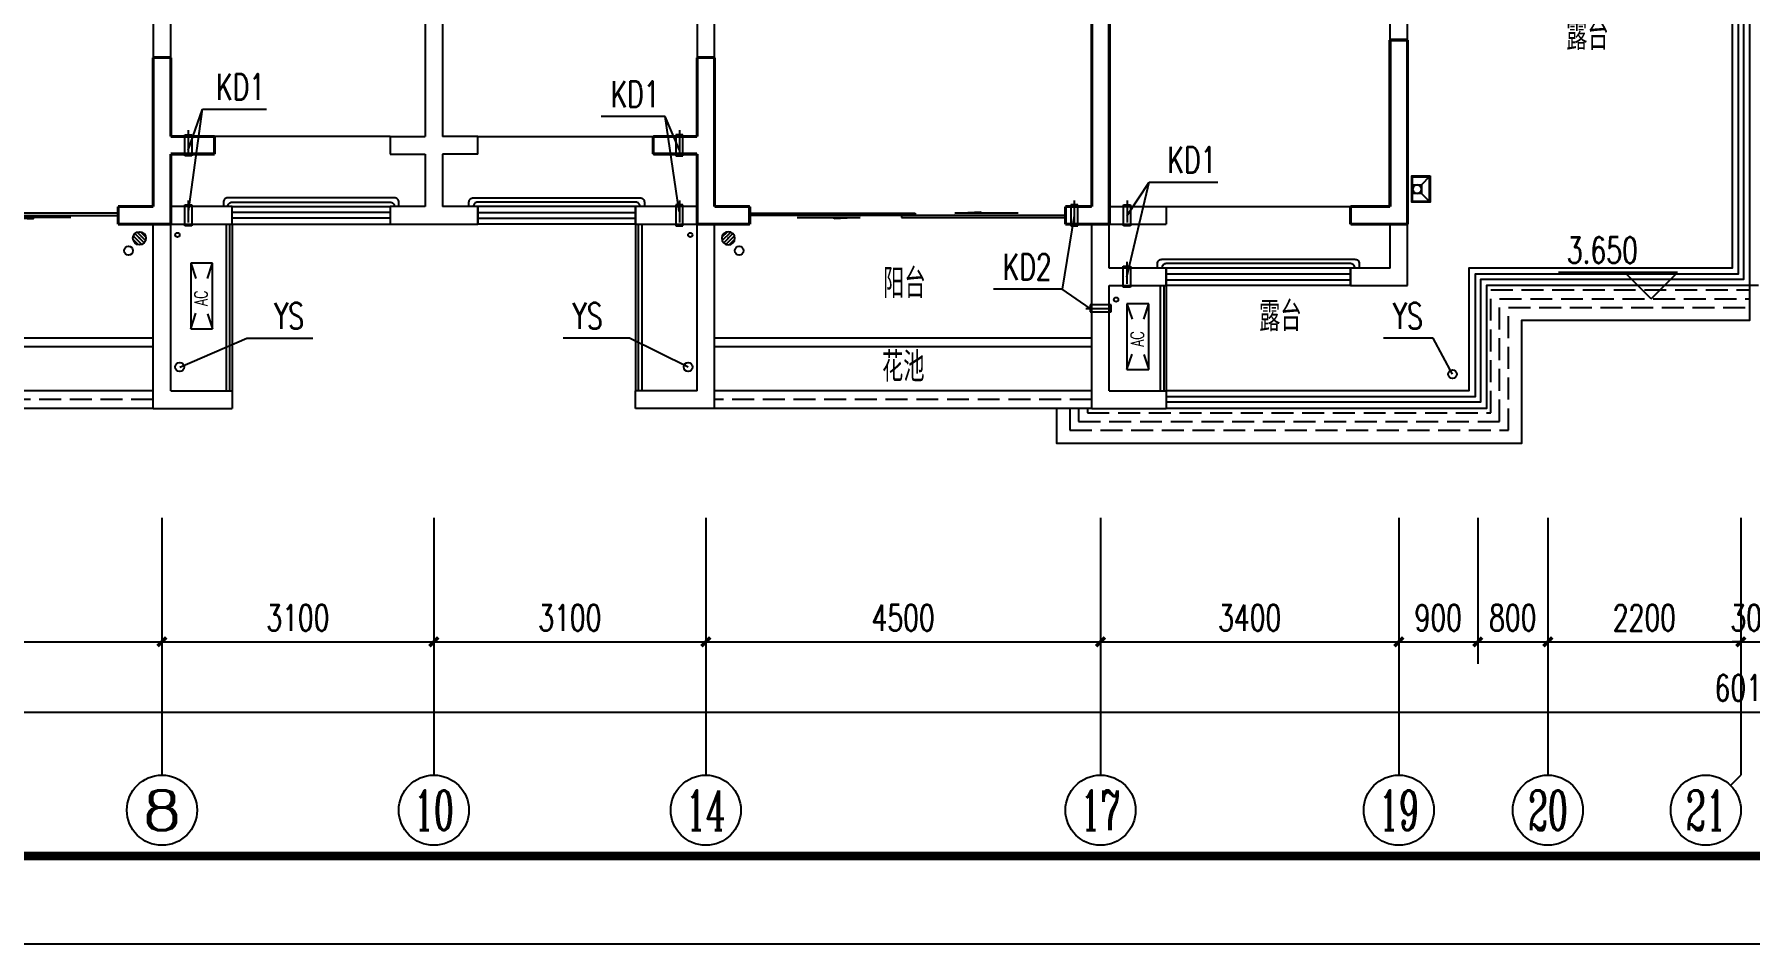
# Model space of a CAD drawing. Extents: x -993182 to -819982, y 169304 to 600104.
# Drawn here: x -884804 to -865248, y 362504 to 372872 of the extents above; entities that cross this region are included whole.
import ezdxf
from ezdxf.enums import TextEntityAlignment as Align

# ---------------------------------------------------------------- set-up
doc = ezdxf.new("R2010")
doc.units = 0
doc.header["$LTSCALE"] = 1000
doc.header["$MEASUREMENT"] = 0
doc.linetypes.add('DASH', pattern=[0.35, 0.25, -0.1])
for name, color, linetype in [('AXIS', 3, 'Continuous'), ('AXIS_TEXT', 7, 'Continuous'), ('DIM_ELEV', 3, 'Continuous'), ('DIM_LEAD', 3, 'Continuous'), ('kan', 146, 'Continuous'), ('KTIAO', 124, 'Continuous'), ('PUB_TEXT', 7, 'Continuous'), ('PUB_TITLE', 146, 'Continuous'), ('VPIPE-污水', 2, 'Continuous'), ('WALL', 4, 'Continuous'), ('WINDOW', 2, 'Continuous'), ('冷凝水管', 6, 'Continuous'), ('家具', 187, 'Continuous'), ('屋面', 139, 'Continuous'), ('栏杆', 169, 'Continuous'), ('空调、空调洞', 66, 'Continuous'), ('面层', 215, 'Continuous')]:
    doc.layers.add(name, color=color, linetype=linetype)
doc.layers.add('RENDERING', color=125, linetype='Continuous', lineweight=13)
doc.styles.add('_ROMANC', font='romanc__.ttf', dxfattribs={"width": 0.700005})
doc.styles.add('_TCH_AXIS', font='COMPLEX', dxfattribs={"bigfont": 'GBCBIG'})
doc.styles.add('_TCH_DIM', font='SIMPLEX', dxfattribs={"bigfont": 'GBCBIG'})
doc.styles.add('_TCH_DIM_T3', font='SIMPLEX', dxfattribs={"width": 0.705882, "bigfont": 'GBCBIG'})
doc.styles.add('COMPLEX', font='COMPLEX')
doc.styles.add('DIM_FONT', font='simplex_.ttf', dxfattribs={"width": 0.7, "bigfont": 'GBCBIG'})
doc.styles.get("Standard").update_dxf_attribs({"font": 'gbenor.shx', "bigfont": 'gbcbig.shx'})
doc.dimstyles.new('_TCH_ARCH&&100', dxfattribs={"dimtxt": 297.5, "dimasz": 100, "dimexe": 250, "dimexo": 300, "dimgap": 126.25, "dimtad": 1, "dimdec": 0, "dimzin": 0, "dimdsep": 46, "dimtxsty": '_TCH_DIM_T3', "dimblk": 'ARCHTICK', "dimcen": 0.09, "dimclrt": 7, "dimazin": 2, "dimtfac": 1, "dimtdec": 0, "dimtix": 1, "dimtmove": 2, "dimatfit": 3, "dimfxl": 0, "dimtolj": 1, "dimtzin": 0, "dimarcsym": 0})

# ---------------------------------------------------------------- blocks, each defined once
blk = doc.blocks.new('90304092557924')
at = {"layer": 'KTIAO'}
for p, q in [((-375, 125), (-198, 66)), ((-375, 125), (-375, -125)), ((375, 125), (-375, 125)), ((375, 125), (198, 66)), ((375, -125), (375, 125)), ((-203, -68), (-375, -125)), ((-375, -125), (375, -125)), ((200, -67), (375, -125))]:
    blk.add_line(p, q, dxfattribs=at)
at = {"layer": 'KTIAO', "style": '_ROMANC', "width": 0.7}
blk.add_text('AC', height=148.6, dxfattribs=at).set_placement((-113, -66))
at = {"layer": 'KTIAO', "style": 'DIM_FONT', "oblique": 0, "width": 0.6, "flags": 9}
for tag in ['XSIZE', 'YSIZE']:
    blk.add_attdef(tag, (-375, -125), '', height=0.5, dxfattribs=at)
blk = doc.blocks.new('TRHH')
at = {"color": 6}
for centre in [(-230201, -471151), (-244307, -473179), (-238511, -473179)]:
    blk.add_circle(centre, 50, dxfattribs=at)
blk = doc.blocks.new('A$C72BA2012')
at = {"color": 6}
for p, q in [((100, 200), (0, 300)), ((11, 290), (10, 290)), ((10, 290), (10, 10)), ((200, 290), (10, 290)), ((200, 10), (200, 290)), ((100, 100), (0, 0)), ((10, 10), (200, 10))]:
    blk.add_line(p, q, dxfattribs=at)
blk.add_lwpolyline([(0, 300), (0, 0), (210, 0), (210, 300), (0, 300)], dxfattribs=at)
blk.add_lwpolyline([(200, 100), (200, 200), (100, 200), (100, 100)], close=True, dxfattribs=at)
blk.add_circle((150, 150), 50, dxfattribs=at)
blk = doc.blocks.new('q2')
at = {"color": 3, "const_width": 35}
for points in [[(-507346, -372341), (-507346, -370041)], [(-507146, -372541), (-507146, -370041)], [(-503946, -372341), (-503946, -370441)], [(-503946, -370441), (-503746, -370441)], [(-503746, -372541), (-503746, -370441)], [(-518046, -371541), (-518046, -370641)], [(-518046, -370641), (-517846, -370641)], [(-517846, -371541), (-517846, -370641)], [(-511846, -371541), (-511846, -370641)], [(-511846, -370641), (-511646, -370641)], [(-511646, -371541), (-511646, -370641)], [(-518046, -372341), (-518046, -371541)], [(-517846, -371541), (-517346, -371541)], [(-517346, -371541), (-517346, -371741)], [(-512346, -371541), (-511846, -371541)], [(-512346, -371741), (-512346, -371541)], [(-511646, -372341), (-511646, -371541)], [(-517846, -372541), (-517846, -371741)], [(-517846, -371741), (-517346, -371741)], [(-512346, -371741), (-511846, -371741)], [(-511846, -372541), (-511846, -371741)], [(-518446, -372341), (-518046, -372341)], [(-518446, -372541), (-518446, -372341)], [(-511646, -372341), (-511246, -372341)], [(-511246, -372341), (-511246, -372541)], [(-507646, -372341), (-507346, -372341)], [(-507646, -372541), (-507646, -372341)], [(-504396, -372341), (-503946, -372341)], [(-504396, -372541), (-504396, -372341)], [(-518446, -372541), (-517846, -372541)], [(-511846, -372541), (-511246, -372541)], [(-507646, -372541), (-507146, -372541)], [(-504396, -372541), (-503746, -372541)]]:
    blk.add_lwpolyline(points, dxfattribs=at)
blk = doc.blocks.new('A$C06D6341B')
at = {"layer": '空调、空调洞', "linetype": 'DASH'}
for p, q in [((80, 290), (0, 290)), ((0, 290), (0, 50)), ((40, 0), (40, 340)), ((80, 50), (80, 290)), ((0, 50), (80, 50))]:
    blk.add_line(p, q, dxfattribs=at)
blk = doc.blocks.new('$lvtry$00000171')
for p, q in [((-74, 11), (-11, 74)), ((-70, -27), (27, 70)), ((-53, -53), (53, 53)), ((-27, -70), (70, 27)), ((11, -74), (74, -11))]:
    blk.add_line(p, q)
blk.add_circle((0, 0), 75)
blk.add_point((0, 0))
blk = doc.blocks.new('kt')
at = {"layer": 'DIM_LEAD'}
for p, q in [((-435444, -797559), (-435281, -797092)), ((-435442, -798259), (-435281, -797092)), ((-435442, -798259), (-435281, -797092)), ((-435442, -798259), (-435281, -797092)), ((-435442, -798259), (-435281, -797092)), ((-435442, -798259), (-435281, -797092)), ((-435281, -797092), (-434552, -797092)), ((-430007, -797175), (-430735, -797175)), ((-429846, -798259), (-430007, -797175)), ((-429846, -798259), (-430007, -797175)), ((-429846, -798259), (-430007, -797175)), ((-429846, -798259), (-430007, -797175)), ((-429846, -798259), (-430007, -797175)), ((-429844, -797559), (-430007, -797175)), ((-424744, -799004), (-424488, -797925)), ((-424744, -799004), (-424488, -797925)), ((-424744, -799004), (-424488, -797925)), ((-424744, -799004), (-424488, -797925)), ((-424744, -799004), (-424488, -797925)), ((-424742, -798304), (-424488, -797925)), ((-424488, -797925), (-423707, -797925)), ((-425344, -798304), (-425483, -799145)), ((-425344, -798304), (-425483, -799145)), ((-425344, -798304), (-425483, -799145)), ((-425344, -798304), (-425483, -799145)), ((-425344, -798304), (-425483, -799145)), ((-425483, -799145), (-426264, -799145)), ((-425162, -799364), (-425483, -799145))]:
    blk.add_line(p, q, dxfattribs=at)
at = {"layer": 'VPIPE-污水'}
for centre in [(-436124, -798706, -76424), (-429164, -798706, -76424)]:
    blk.add_circle(centre, 50, dxfattribs=at)
at = {"layer": '冷凝水管'}
for centre in [(-435567, -798527, -76424), (-429721, -798527, -76424), (-424866, -799264, -76424)]:
    blk.add_circle(centre, 25, dxfattribs=at)
at = {"layer": '家具', "rotation": 89.99999999999999}
blk.add_blockref('$lvtry$00000171', (-436001, -798565, -76424), dxfattribs=at)
at = {"layer": '家具', "yscale": -1, "rotation": 90.00000000000001}
blk.add_blockref('$lvtry$00000171', (-429287, -798565, -76424), dxfattribs=at)
at = {"layer": '空调、空调洞', "xscale": -1, "rotation": 180}
for p in [(-435484, -797334, -76424), (-435484, -798134, -76424), (-424782, -798134, -76424), (-424784, -798834, -76424)]:
    blk.add_blockref('A$C06D6341B', p, dxfattribs=at)
at = {"layer": '空调、空调洞'}
for p, rotation in [((-429804, -797334, -76424), 180.0000000000046), ((-429804, -798134, -76424), 180.0000000000046), ((-425304, -798134, -76424), 180), ((-425212, -799324, -76424), 270)]:
    blk.add_blockref('A$C06D6341B', p, dxfattribs=dict(at, rotation=rotation))
at = {"layer": 'DIM_LEAD', "color": 7, "style": '_TCH_DIM', "width": 0.705882}
for s, p in [('KD1', (-435127, -796987)), ('KD1', (-430630, -797070)), ('KD1', (-424282, -797820)), ('KD2', (-426159, -799040))]:
    blk.add_text(s, height=297.5, dxfattribs=at).set_placement(p)
blk = doc.blocks.new('$DorLib2D$00000131')
at = {"color": 0, "linetype": 'Continuous'}
for p, q in [((0.15, 0.125), (0.2319, 0.1973)), ((0.2319, 0.1973), (0.2319, 0.125)), ((-0.5, 0.125), (-0.5, 0)), ((0.0192, 0.125), (-0.5, 0.125)), ((0.0192, 0), (0.0192, 0.125)), ((0.35, 0.125), (0.15, 0.125)), ((-0.5, 0), (0.0192, 0)), ((-0.024, 0), (0.5, 0)), ((-0.024, -0.125), (-0.024, 0)), ((0.5, 0), (0.5, -0.125)), ((-0.35, -0.125), (-0.15, -0.125)), ((-0.2319, -0.1973), (-0.2319, -0.125)), ((-0.15, -0.125), (-0.2319, -0.1973)), ((0.5, -0.125), (-0.024, -0.125))]:
    blk.add_line(p, q, dxfattribs=at)
blk = doc.blocks.new('$WINLIB2D$00000001')
at = {"color": 0}
for points in [[(-0.5, 0.5), (-0.5, -0.5)], [(-0.5, 0.5), (0.5, 0.5)], [(0.5, -0.5), (0.5, 0.5)], [(0.5, 0.1667), (-0.5, 0.1667)], [(0.5, -0.1667), (-0.5, -0.1667)], [(-0.5, -0.5), (0.5, -0.5)]]:
    blk.add_lwpolyline(points, dxfattribs=at)
blk = doc.blocks.new('_AXISO')
blk.add_circle((0, 0), 0.5)
at = {"layer": 'AXIS_TEXT', "style": 'COMPLEX', "width": 1.041667}
blk.add_attdef('A', text='', height=0.56, dxfattribs=at).set_placement((-0.25, -0.28), (0.25, -0.28), align=Align.FIT)
blk = doc.blocks.new('_ArchTick')
at = {"color": 0, "linetype": 'ByBlock', "const_width": 0.4}
blk.add_lwpolyline([(-0.5, -0.5), (0.5, 0.5)], dxfattribs=at)
blk = doc.blocks.new('*D352')
at = {"layer": 'AXIS', "color": 0, "lineweight": -2}
for p, q in [((-256409, -376960), (-256409, -379424)), ((-196309, -376960), (-196309, -379424)), ((-256409, -379174), (-196309, -379174))]:
    blk.add_line(p, q, dxfattribs=at)
at = {"layer": 'Defpoints', "color": 0}
for p in [(-256409, -376660), (-196309, -376660), (-196309, -379174)]:
    blk.add_point(p, dxfattribs=at)
at = {"layer": 'AXIS', "color": 0, "lineweight": -2, "xscale": 100, "yscale": 100, "zscale": 100, "rotation": 180}
blk.add_blockref('_ArchTick', (-256409, -379174), dxfattribs=at)
at = {"layer": 'AXIS', "color": 0, "lineweight": -2, "xscale": 100, "yscale": 100, "zscale": 100}
blk.add_blockref('_ArchTick', (-196309, -379174), dxfattribs=at)
at = {"layer": 'AXIS', "color": 7, "insert": (-226359, -378899), "char_height": 297.5, "attachment_point": 5, "style": '_TCH_DIM_T3'}
blk.add_mtext('\\A1;60100', dxfattribs=at)
blk = doc.blocks.new('*D358')
at = {"layer": 'AXIS', "color": 0, "lineweight": -2}
for p, q in [((-249009, -376960), (-249009, -378624)), ((-244509, -376960), (-244509, -378624)), ((-249009, -378374), (-244509, -378374))]:
    blk.add_line(p, q, dxfattribs=at)
at = {"layer": 'Defpoints', "color": 0}
for p in [(-249009, -376660), (-244509, -376660), (-244509, -378374)]:
    blk.add_point(p, dxfattribs=at)
at = {"layer": 'AXIS', "color": 0, "lineweight": -2, "xscale": 100, "yscale": 100, "zscale": 100, "rotation": 180}
blk.add_blockref('_ArchTick', (-249009, -378374), dxfattribs=at)
at = {"layer": 'AXIS', "color": 0, "lineweight": -2, "xscale": 100, "yscale": 100, "zscale": 100}
blk.add_blockref('_ArchTick', (-244509, -378374), dxfattribs=at)
at = {"layer": 'AXIS', "color": 7, "insert": (-246759, -378099), "char_height": 297.5, "attachment_point": 5, "style": '_TCH_DIM_T3'}
blk.add_mtext('\\A1;4500', dxfattribs=at)
blk = doc.blocks.new('*D359')
at = {"layer": 'AXIS', "color": 0, "lineweight": -2}
for p, q in [((-244509, -376960), (-244509, -378624)), ((-241409, -376960), (-241409, -378624)), ((-244509, -378374), (-241409, -378374))]:
    blk.add_line(p, q, dxfattribs=at)
at = {"layer": 'Defpoints', "color": 0}
for p in [(-244509, -376660), (-241409, -376660), (-241409, -378374)]:
    blk.add_point(p, dxfattribs=at)
at = {"layer": 'AXIS', "color": 0, "lineweight": -2, "xscale": 100, "yscale": 100, "zscale": 100, "rotation": 180}
blk.add_blockref('_ArchTick', (-244509, -378374), dxfattribs=at)
at = {"layer": 'AXIS', "color": 0, "lineweight": -2, "xscale": 100, "yscale": 100, "zscale": 100}
blk.add_blockref('_ArchTick', (-241409, -378374), dxfattribs=at)
at = {"layer": 'AXIS', "color": 7, "insert": (-242959, -378099), "char_height": 297.5, "attachment_point": 5, "style": '_TCH_DIM_T3'}
blk.add_mtext('\\A1;3100', dxfattribs=at)
blk = doc.blocks.new('*D360')
at = {"layer": 'AXIS', "color": 0, "lineweight": -2}
for p, q in [((-241409, -376960), (-241409, -378624)), ((-238309, -376960), (-238309, -378624)), ((-241409, -378374), (-238309, -378374))]:
    blk.add_line(p, q, dxfattribs=at)
at = {"layer": 'Defpoints', "color": 0}
for p in [(-241409, -376660), (-238309, -376660), (-238309, -378374)]:
    blk.add_point(p, dxfattribs=at)
at = {"layer": 'AXIS', "color": 0, "lineweight": -2, "xscale": 100, "yscale": 100, "zscale": 100, "rotation": 180}
blk.add_blockref('_ArchTick', (-241409, -378374), dxfattribs=at)
at = {"layer": 'AXIS', "color": 0, "lineweight": -2, "xscale": 100, "yscale": 100, "zscale": 100}
blk.add_blockref('_ArchTick', (-238309, -378374), dxfattribs=at)
at = {"layer": 'AXIS', "color": 7, "insert": (-239859, -378099), "char_height": 297.5, "attachment_point": 5, "style": '_TCH_DIM_T3'}
blk.add_mtext('\\A1;3100', dxfattribs=at)
blk = doc.blocks.new('*D361')
at = {"layer": 'AXIS', "color": 0, "lineweight": -2}
for p, q in [((-238309, -376960), (-238309, -378624)), ((-233809, -376960), (-233809, -378624)), ((-238309, -378374), (-233809, -378374))]:
    blk.add_line(p, q, dxfattribs=at)
at = {"layer": 'Defpoints', "color": 0}
for p in [(-238309, -376660), (-233809, -376660), (-233809, -378374)]:
    blk.add_point(p, dxfattribs=at)
at = {"layer": 'AXIS', "color": 0, "lineweight": -2, "xscale": 100, "yscale": 100, "zscale": 100, "rotation": 180}
blk.add_blockref('_ArchTick', (-238309, -378374), dxfattribs=at)
at = {"layer": 'AXIS', "color": 0, "lineweight": -2, "xscale": 100, "yscale": 100, "zscale": 100}
blk.add_blockref('_ArchTick', (-233809, -378374), dxfattribs=at)
at = {"layer": 'AXIS', "color": 7, "insert": (-236059, -378099), "char_height": 297.5, "attachment_point": 5, "style": '_TCH_DIM_T3'}
blk.add_mtext('\\A1;4500', dxfattribs=at)
blk = doc.blocks.new('*D362')
at = {"layer": 'AXIS', "color": 0, "lineweight": -2}
for p, q in [((-233809, -376960), (-233809, -378624)), ((-230409, -376960), (-230409, -378624)), ((-233809, -378374), (-230409, -378374))]:
    blk.add_line(p, q, dxfattribs=at)
at = {"layer": 'Defpoints', "color": 0}
for p in [(-233809, -376660), (-230409, -376660), (-230409, -378374)]:
    blk.add_point(p, dxfattribs=at)
at = {"layer": 'AXIS', "color": 0, "lineweight": -2, "xscale": 100, "yscale": 100, "zscale": 100, "rotation": 180}
blk.add_blockref('_ArchTick', (-233809, -378374), dxfattribs=at)
at = {"layer": 'AXIS', "color": 0, "lineweight": -2, "xscale": 100, "yscale": 100, "zscale": 100}
blk.add_blockref('_ArchTick', (-230409, -378374), dxfattribs=at)
at = {"layer": 'AXIS', "color": 7, "insert": (-232109, -378099), "char_height": 297.5, "attachment_point": 5, "style": '_TCH_DIM_T3'}
blk.add_mtext('\\A1;3400', dxfattribs=at)
blk = doc.blocks.new('*D363')
at = {"layer": 'AXIS', "color": 0, "lineweight": -2}
for p, q in [((-230409, -376960), (-230409, -378624)), ((-229509, -376960), (-229509, -378624)), ((-230409, -378374), (-229509, -378374))]:
    blk.add_line(p, q, dxfattribs=at)
at = {"layer": 'Defpoints', "color": 0}
for p in [(-230409, -376660), (-229509, -376660), (-229509, -378374)]:
    blk.add_point(p, dxfattribs=at)
at = {"layer": 'AXIS', "color": 0, "lineweight": -2, "xscale": 100, "yscale": 100, "zscale": 100, "rotation": 180}
blk.add_blockref('_ArchTick', (-230409, -378374), dxfattribs=at)
at = {"layer": 'AXIS', "color": 0, "lineweight": -2, "xscale": 100, "yscale": 100, "zscale": 100}
blk.add_blockref('_ArchTick', (-229509, -378374), dxfattribs=at)
at = {"layer": 'AXIS', "color": 7, "insert": (-229959, -378099), "char_height": 297.5, "attachment_point": 5, "style": '_TCH_DIM_T3'}
blk.add_mtext('\\A1;900', dxfattribs=at)
blk = doc.blocks.new('*D364')
at = {"layer": 'AXIS', "color": 0, "lineweight": -2}
for p, q in [((-229509, -376960), (-229509, -378624)), ((-228709, -376960), (-228709, -378624)), ((-229509, -378374), (-228709, -378374))]:
    blk.add_line(p, q, dxfattribs=at)
at = {"layer": 'Defpoints', "color": 0}
for p in [(-229509, -376660), (-228709, -376660), (-228709, -378374)]:
    blk.add_point(p, dxfattribs=at)
at = {"layer": 'AXIS', "color": 0, "lineweight": -2, "xscale": 100, "yscale": 100, "zscale": 100, "rotation": 180}
blk.add_blockref('_ArchTick', (-229509, -378374), dxfattribs=at)
at = {"layer": 'AXIS', "color": 0, "lineweight": -2, "xscale": 100, "yscale": 100, "zscale": 100}
blk.add_blockref('_ArchTick', (-228709, -378374), dxfattribs=at)
at = {"layer": 'AXIS', "color": 7, "insert": (-229109, -378099), "char_height": 297.5, "attachment_point": 5, "style": '_TCH_DIM_T3'}
blk.add_mtext('\\A1;800', dxfattribs=at)
blk = doc.blocks.new('*D365')
at = {"layer": 'AXIS', "color": 0, "lineweight": -2}
for p, q in [((-228709, -376960), (-228709, -378624)), ((-226509, -376960), (-226509, -378624)), ((-228709, -378374), (-226509, -378374))]:
    blk.add_line(p, q, dxfattribs=at)
at = {"layer": 'Defpoints', "color": 0}
for p in [(-228709, -376660), (-226509, -376660), (-226509, -378374)]:
    blk.add_point(p, dxfattribs=at)
at = {"layer": 'AXIS', "color": 0, "lineweight": -2, "xscale": 100, "yscale": 100, "zscale": 100, "rotation": 180}
blk.add_blockref('_ArchTick', (-228709, -378374), dxfattribs=at)
at = {"layer": 'AXIS', "color": 0, "lineweight": -2, "xscale": 100, "yscale": 100, "zscale": 100}
blk.add_blockref('_ArchTick', (-226509, -378374), dxfattribs=at)
at = {"layer": 'AXIS', "color": 7, "insert": (-227609, -378099), "char_height": 297.5, "attachment_point": 5, "style": '_TCH_DIM_T3'}
blk.add_mtext('\\A1;2200', dxfattribs=at)
blk = doc.blocks.new('*D366')
at = {"layer": 'AXIS', "color": 0, "lineweight": -2}
for p, q in [((-226509, -376960), (-226509, -378624)), ((-226209, -376960), (-226209, -378624)), ((-226509, -378374), (-226609, -378374)), ((-226509, -378374), (-226209, -378374)), ((-226209, -378374), (-226109, -378374))]:
    blk.add_line(p, q, dxfattribs=at)
at = {"layer": 'Defpoints', "color": 0}
for p in [(-226509, -376660), (-226209, -376660), (-226209, -378374)]:
    blk.add_point(p, dxfattribs=at)
at = {"layer": 'AXIS', "color": 0, "lineweight": -2, "xscale": 100, "yscale": 100, "zscale": 100}
blk.add_blockref('_ArchTick', (-226509, -378374), dxfattribs=at)
at = {"layer": 'AXIS', "color": 0, "lineweight": -2, "xscale": 100, "yscale": 100, "zscale": 100, "rotation": 180}
blk.add_blockref('_ArchTick', (-226209, -378374), dxfattribs=at)
at = {"layer": 'AXIS', "color": 7, "insert": (-226359, -378099), "char_height": 297.5, "attachment_point": 5, "style": '_TCH_DIM_T3'}
blk.add_mtext('\\A1;300', dxfattribs=at)
blk = doc.blocks.new('5#、7#楼参照')
blk.add_lwpolyline([(-226308.8, -374312), (-226408.8, -374312)])
at = {"color": 6}
blk.add_circle((-229796.8, -375322), 50, dxfattribs=at)
at = {"layer": 'AXIS'}
for p, q in [((-244508.8, -378451.5), (-244508.8, -379893.6)), ((-241408.8, -378451.5), (-241408.8, -379893.6)), ((-238308.8, -378451.5), (-238308.8, -379893.6)), ((-233808.8, -378451.5), (-233808.8, -379893.6)), ((-230408.8, -378451.5), (-230408.8, -379893.6)), ((-228708.8, -378451.5), (-228708.8, -379893.6)), ((-226508.8, -378451.5), (-226508.8, -379893.6)), ((-226626, -380010.8), (-226508.8, -379893.6))]:
    blk.add_line(p, q, dxfattribs=at)
at = {"layer": 'DIM_ELEV'}
for p, q in [((-227231.5, -374162), (-228589.5, -374162)), ((-227531.5, -374462), (-227831.5, -374162)), ((-227531.5, -374462), (-227231.5, -374162))]:
    blk.add_line(p, q, dxfattribs=at)
at = {"layer": 'DIM_LEAD'}
for p, q in [((-244306.5, -375240.6), (-243541.5, -374912)), ((-243541.5, -374912), (-242787, -374912)), ((-239179, -374912), (-239933.5, -374912)), ((-238511.1, -375240.6), (-239179, -374912)), ((-230018.5, -374912), (-230582.4, -374912)), ((-229796.8, -375322), (-230018.5, -374912))]:
    blk.add_line(p, q, dxfattribs=at)
at = {"layer": 'kan'}
for p, q in [((-243708.8, -373612), (-243708.8, -375512)), ((-239108.8, -373612), (-239108.8, -375512)), ((-233058.8, -374312), (-233058.8, -375512))]:
    blk.add_line(p, q, dxfattribs=at)
for points in [[(-228608.8, -366912), (-226408.8, -366912), (-226408.8, -374312), (-229408.8, -374312), (-229408.8, -375712), (-233058.8, -375712)], [(-228608.8, -367112), (-226608.8, -367112), (-226608.8, -374112), (-229608.8, -374112), (-229608.8, -375512), (-233058.8, -375512)], [(-244608.8, -375512), (-248908.8, -375512)], [(-233908.8, -375512), (-238208.8, -375512)], [(-244608.8, -375712), (-248908.8, -375712)], [(-233908.8, -375712), (-238208.8, -375712)]]:
    blk.add_lwpolyline(points, dxfattribs=at)
at = {"layer": 'kan', "color": 124, "elevation": 0}
for points in [[(-244608.8, -374912), (-248908.8, -374912), (-248908.8, -374912)], [(-244608.8, -375012), (-248908.8, -375012)], [(-233908.8, -374912), (-238208.8, -374912), (-238208.8, -374912)], [(-233908.8, -375012), (-238208.8, -375012)]]:
    blk.add_lwpolyline(points, dxfattribs=at)
at = {"layer": 'kan', "linetype": 'DASH'}
for points in [[(-244608.8, -375612), (-248908.8, -375612)], [(-233908.8, -375612), (-238208.8, -375612)]]:
    blk.add_lwpolyline(points, dxfattribs=at)
at = {"layer": 'PUB_TITLE'}
blk.add_lwpolyline([(-265242.7, -381815.5), (-181142.7, -381815.5), (-181142.7, -322415.5), (-265242.7, -322415.5)], close=True, dxfattribs=at)
at = {"layer": 'PUB_TITLE', "const_width": 100}
blk.add_lwpolyline([(-262742.7, -380815.5), (-182142.7, -380815.5), (-182142.7, -323415.5), (-262742.7, -323415.5)], close=True, dxfattribs=at)
at = {"layer": 'WALL'}
for p, q in [((-233908.8, -373412), (-233908.8, -368312)), ((-233708.8, -373412), (-233708.8, -368312)), ((-241508.8, -369512), (-241508.8, -372612)), ((-241308.8, -369512), (-241308.8, -372612)), ((-244608.8, -369712), (-244608.8, -372712)), ((-244408.8, -372612), (-244408.8, -369712)), ((-238408.8, -369712), (-238408.8, -372612)), ((-238208.8, -372712), (-238208.8, -369712)), ((-230508.8, -373412), (-230508.8, -370212)), ((-230308.8, -373512), (-230308.8, -370312)), ((-244608.8, -373412), (-244608.8, -372712)), ((-244408.8, -372612), (-243908.8, -372612)), ((-243908.8, -372612), (-243908.8, -372812)), ((-241908.8, -372612), (-241508.8, -372612)), ((-241908.8, -372612), (-241908.8, -372812)), ((-240908.8, -372612), (-241308.8, -372612)), ((-240908.8, -372812), (-240908.8, -372612)), ((-238408.8, -372612), (-238908.8, -372612)), ((-238908.8, -372812), (-238908.8, -372612)), ((-238208.8, -373412), (-238208.8, -372712)), ((-244408.8, -372812), (-243908.8, -372812)), ((-244408.8, -373412), (-244408.8, -372812)), ((-241908.8, -372812), (-241508.8, -372812)), ((-241508.8, -372812), (-241508.8, -373412)), ((-241308.8, -372812), (-241308.8, -373412)), ((-240908.8, -372812), (-241308.8, -372812)), ((-238408.8, -372812), (-238908.8, -372812)), ((-238408.8, -373412), (-238408.8, -372812)), ((-244608.8, -373412), (-245008.8, -373412)), ((-245008.8, -373412), (-245008.8, -373612)), ((-243708.8, -373412), (-244408.8, -373412)), ((-243708.8, -373612), (-243708.8, -373412)), ((-241508.8, -373412), (-241908.8, -373412)), ((-241908.8, -373412), (-241908.8, -373612)), ((-240908.8, -373412), (-241308.8, -373412)), ((-240908.8, -373612), (-240908.8, -373412)), ((-238408.8, -373412), (-239108.8, -373412)), ((-239108.8, -373412), (-239108.8, -373612)), ((-237808.8, -373412), (-238208.8, -373412)), ((-237808.8, -373612), (-237808.8, -373412)), ((-233908.8, -373412), (-234208.8, -373412)), ((-234208.8, -373412), (-234208.8, -373612)), ((-233708.8, -373412), (-233058.8, -373412)), ((-233058.8, -373412), (-233058.8, -373612)), ((-230508.8, -373412), (-230958.8, -373412)), ((-230958.8, -373612), (-230958.8, -373412)), ((-230308.8, -374312), (-230308.8, -373512)), ((-245008.8, -373612), (-244608.8, -373612)), ((-244608.8, -375712), (-244608.8, -373612)), ((-244408.8, -373612), (-243708.8, -373612)), ((-244408.8, -375512), (-244408.8, -373612)), ((-241908.8, -373612), (-241408.8, -373612)), ((-241408.8, -373612), (-240908.8, -373612)), ((-239108.8, -373612), (-238408.8, -373612)), ((-238408.8, -375512), (-238408.8, -373612)), ((-238208.8, -373612), (-237808.8, -373612)), ((-238208.8, -375712), (-238208.8, -373612)), ((-234208.8, -373612), (-233908.8, -373612)), ((-233908.8, -374212), (-233908.8, -373612)), ((-233708.8, -374112), (-233708.8, -373612)), ((-233708.8, -373612), (-233058.8, -373612)), ((-230508.8, -373612), (-230958.8, -373612)), ((-230508.8, -374112), (-230508.8, -373612)), ((-233908.8, -375712), (-233908.8, -374212)), ((-233058.8, -374112), (-233708.8, -374112)), ((-233058.8, -374312), (-233058.8, -374112)), ((-230508.8, -374112), (-230958.8, -374112)), ((-230958.8, -374112), (-230958.8, -374312)), ((-233708.8, -374312), (-233058.8, -374312)), ((-233708.8, -375512), (-233708.8, -374312)), ((-230958.8, -374312), (-230308.8, -374312)), ((-244408.8, -375512), (-243708.8, -375512)), ((-243708.8, -375512), (-243708.8, -375712)), ((-238408.8, -375512), (-239108.8, -375512)), ((-239108.8, -375712), (-239108.8, -375512)), ((-233708.8, -375512), (-233058.8, -375512)), ((-233058.8, -375512), (-233058.8, -375712)), ((-244608.8, -375712), (-243708.8, -375712)), ((-238208.8, -375712), (-239108.8, -375712)), ((-233908.8, -375712), (-233058.8, -375712))]:
    blk.add_line(p, q, dxfattribs=at)
at = {"layer": 'WINDOW'}
for p, q in [((-241908.8, -372612), (-243908.8, -372612)), ((-240908.8, -372612), (-238908.8, -372612)), ((-233058.8, -373412), (-230958.8, -373412))]:
    blk.add_line(p, q, dxfattribs=at)
at = {"layer": '屋面', "color": 190}
blk.add_lwpolyline([(-226408.8, -374312), (-226408.8, -374712), (-229008.8, -374712), (-229008.8, -376112), (-234308.8, -376112), (-234308.8, -375712)], dxfattribs=at)
at = {"layer": '屋面', "color": 190, "linetype": 'DASH'}
for points in [[(-234058.8, -375712), (-234058.8, -375862), (-229258.8, -375862), (-229258.8, -374462), (-226408.8, -374462)], [(-233958.8, -375712), (-233958.8, -375762), (-229358.8, -375762), (-229358.8, -374362), (-226408.8, -374362)], [(-234158.8, -375712), (-234158.8, -375962), (-229158.8, -375962), (-229158.8, -374562), (-226408.8, -374562)]]:
    blk.add_lwpolyline(points, dxfattribs=at)
at = {"layer": '栏杆'}
for p, q in [((-243778.8, -373612), (-243778.8, -375512)), ((-243738.8, -373612), (-243738.8, -375512)), ((-239078.8, -373612), (-239078.8, -375512)), ((-239038.8, -373612), (-239038.8, -375512)), ((-233128.8, -374312), (-233128.8, -375512)), ((-233088.8, -374312), (-233088.8, -375512))]:
    blk.add_line(p, q, dxfattribs=at)
for points in [[(-228608.8, -366982), (-226478.8, -366982), (-226478.8, -374242), (-229478.8, -374242), (-229478.8, -375642), (-233058.8, -375642)], [(-228608.8, -367042), (-226538.8, -367042), (-226538.8, -374182), (-229538.8, -374182), (-229538.8, -375582), (-233058.8, -375582)]]:
    blk.add_lwpolyline(points, dxfattribs=at)
for points in [[(-241808.8, -373412), (-241808.8, -373362, 0.4142136), (-241858.8, -373312), (-243758.8, -373312, 0.4142136), (-243808.8, -373362), (-243808.8, -373412)], [(-241008.8, -373412), (-241008.8, -373362, -0.4142136), (-240958.8, -373312), (-239058.8, -373312, -0.4142136), (-239008.8, -373362), (-239008.8, -373412)], [(-243758.8, -373412), (-243758.8, -373412, -0.4142136), (-243708.8, -373362), (-241908.8, -373362, -0.4142136), (-241858.8, -373412), (-241858.8, -373412)], [(-239058.8, -373412), (-239058.8, -373412, 0.4142136), (-239108.8, -373362), (-240908.8, -373362, 0.4142136), (-240958.8, -373412), (-240958.8, -373412)], [(-233158.8, -374112), (-233158.8, -374062, -0.4142136), (-233108.8, -374012), (-230908.8, -374012, -0.4142136), (-230858.8, -374062), (-230858.8, -374112)], [(-230908.8, -374112), (-230908.8, -374112, 0.4142136), (-230958.8, -374062), (-233058.8, -374062, 0.4142136), (-233108.8, -374112), (-233108.8, -374112)]]:
    blk.add_lwpolyline(points, format="xyb", dxfattribs=at)
at = {"color": 6}
blk.add_blockref('TRHH', (0, 97938.9), dxfattribs=at)
at = {"color": 6, "xscale": -1}
blk.add_blockref('A$C72BA2012', (-230050.6, -373362), dxfattribs=at)
at = {"layer": 'AXIS'}
ref = blk.add_blockref('_AXISO', (-244508.8, -380293.6), dxfattribs=dict(at, xscale=800, yscale=800, zscale=800))
ref.add_attrib('A', '8', dxfattribs={"layer": 'AXIS_TEXT', "height": 452.5, "style": '_TCH_AXIS', "width": 1.5}).set_placement((-244735.1, -380519.9), (-244282.5, -380519.9), align=Align.FIT)
ref = blk.add_blockref('_AXISO', (-241408.8, -380293.6), dxfattribs=dict(at, xscale=800, yscale=800, zscale=800))
ref.add_attrib('A', '10', dxfattribs={"layer": 'AXIS_TEXT', "height": 452.55, "style": '_TCH_AXIS', "width": 0.724138}).set_placement((-241635.1, -380519.9), (-241182.5, -380519.9), align=Align.FIT)
ref = blk.add_blockref('_AXISO', (-238308.8, -380293.6), dxfattribs=dict(at, xscale=800, yscale=800, zscale=800))
ref.add_attrib('A', '14', dxfattribs={"layer": 'AXIS_TEXT', "height": 452.55, "style": '_TCH_AXIS', "width": 0.677419}).set_placement((-238535.1, -380519.9), (-238082.5, -380519.9), align=Align.FIT)
ref = blk.add_blockref('_AXISO', (-233808.8, -380293.6), dxfattribs=dict(at, xscale=800, yscale=800, zscale=800))
ref.add_attrib('A', '17', dxfattribs={"layer": 'AXIS_TEXT', "height": 452.55, "style": '_TCH_AXIS', "width": 0.724138}).set_placement((-234035.1, -380519.9), (-233582.5, -380519.9), align=Align.FIT)
ref = blk.add_blockref('_AXISO', (-230408.8, -380293.6), dxfattribs=dict(at, xscale=800, yscale=800, zscale=800))
ref.add_attrib('A', '19', dxfattribs={"layer": 'AXIS_TEXT', "height": 452.55, "style": '_TCH_AXIS', "width": 0.724138}).set_placement((-230635.1, -380519.9), (-230182.5, -380519.9), align=Align.FIT)
ref = blk.add_blockref('_AXISO', (-228708.8, -380293.6), dxfattribs=dict(at, xscale=800, yscale=800, zscale=800))
ref.add_attrib('A', '20', dxfattribs={"layer": 'AXIS_TEXT', "height": 452.55, "style": '_TCH_AXIS', "width": 0.617647}).set_placement((-228935.1, -380519.9), (-228482.5, -380519.9), align=Align.FIT)
ref = blk.add_blockref('_AXISO', (-226908.8, -380293.6), dxfattribs=dict(at, xscale=800, yscale=800, zscale=800))
ref.add_attrib('A', '21', dxfattribs={"layer": 'AXIS_TEXT', "height": 452.55, "style": '_TCH_AXIS', "width": 0.724138}).set_placement((-227135.1, -380519.9), (-226682.5, -380519.9), align=Align.FIT)
at = {"layer": 'RENDERING', "rotation": 90}
for p in [(-244056.6, -374430, 0), (-233382.7, -374895)]:
    blk.add_blockref('90304092557924', p, dxfattribs=at)
at = {"layer": 'WINDOW', "yscale": -200}
for name, p, xscale, zscale in [('$DorLib2D$00000131', (-246808.8, -373512), 3600, 3600), ('$WINLIB2D$00000001', (-240008.8, -373512), -1800, -1800)]:
    blk.add_blockref(name, p, dxfattribs=dict(at, xscale=xscale, zscale=zscale))
at = {"layer": 'WINDOW', "yscale": 200}
for name, p, xscale, zscale, rotation in [('$WINLIB2D$00000001', (-242808.8, -373512), -1800, -1800, 180), ('$DorLib2D$00000131', (-236008.8, -373512), 3600, 3600, 180), ('$WINLIB2D$00000001', (-232008.8, -374212), 2100, 2100, 180.0000000000157)]:
    blk.add_blockref(name, p, dxfattribs=dict(at, xscale=xscale, zscale=zscale, rotation=rotation))
at = {"layer": '面层'}
for name, p in [('q2', (273437.3, -1071)), ('kt', (191234.9, 424792.1))]:
    blk.add_blockref(name, p, dxfattribs=at)
at = {"layer": 'DIM_ELEV', "color": 7, "style": '_TCH_DIM', "width": 0.705882}
blk.add_text('3.650', height=297.5, dxfattribs=at).set_placement((-228493.5, -374057))
at = {"layer": 'DIM_LEAD', "color": 7, "style": '_TCH_DIM', "width": 0.705882}
for p in [(-243232, -374807), (-239828.5, -374807), (-230477.4, -374807)]:
    blk.add_text('YS', height=297.5, dxfattribs=at).set_placement(p)
at = {"layer": 'AXIS'}
for p1, p2, distance, picture, middle in [((-256408.8, -376660), (-196308.8, -376660), -2513.6, '*D352', (-226358.8, -378898.6)), ((-249008.8, -376660), (-244508.8, -376660), -1713.6, '*D358', (-246758.8, -378098.6)), ((-244508.8, -376660), (-241408.8, -376660), -1713.6, '*D359', (-242958.8, -378098.6)), ((-241408.8, -376660), (-238308.8, -376660), -1713.6, '*D360', (-239858.8, -378098.6)), ((-238308.8, -376660), (-233808.8, -376660), -1713.6, '*D361', (-236058.8, -378098.6)), ((-233808.8, -376660), (-230408.8, -376660), -1713.6, '*D362', (-232108.8, -378098.6)), ((-230408.8, -376660), (-229508.8, -376660), -1713.6, '*D363', (-229958.8, -378098.6)), ((-229508.8, -376660), (-228708.8, -376660), -1713.6, '*D364', (-229108.8, -378098.6)), ((-228708.8, -376660), (-226508.8, -376660), -1713.6, '*D365', (-227608.8, -378098.6)), ((-226508.8, -376660), (-226208.8, -376660), -1713.6, '*D366', (-226358.8, -378098.6))]:
    dim = blk.add_aligned_dim(p1=p1, p2=p2, distance=distance, dimstyle='_TCH_ARCH&&100', dxfattribs=at)
    dim.commit()
    dim.dimension.update_dxf_attribs({"geometry": picture, "text_midpoint": middle})

msp = doc.modelspace()

# ---------------------------------------------------------------- block references
at = {"layer": '面层'}
msp.add_blockref('5#、7#楼参照', (-638840, 744319), dxfattribs=at)

# ---------------------------------------------------------------- texts
at = {"layer": 'PUB_TEXT'}
for s, p in [('露台', (-867341, 372694)), ('阳台', (-875128, 369863, 0)), ('露台', (-870842, 369487, 0)), ('花池', (-875141, 368912, 0))]:
    msp.add_text(s, height=337.6, dxfattribs=at).set_placement(p)

doc.saveas('drawing.dxf')
